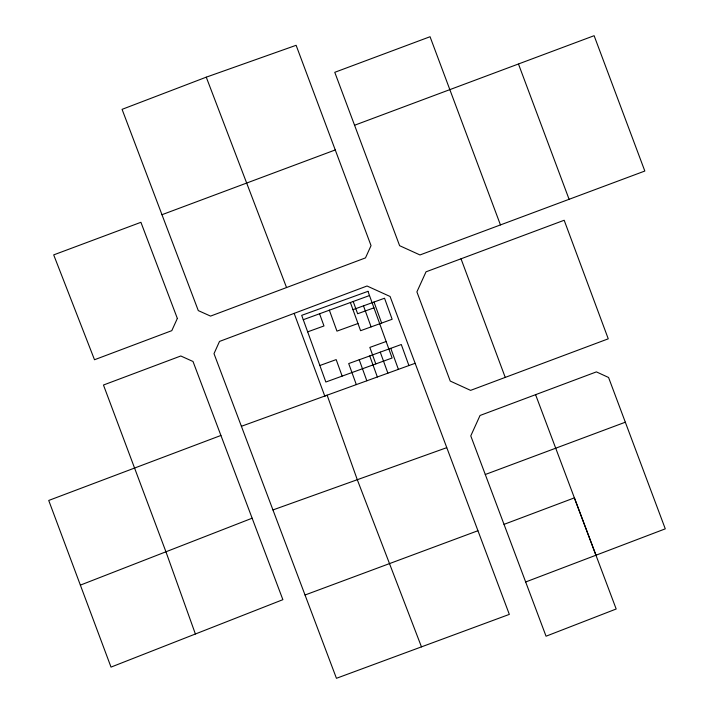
<?xml version="1.0" encoding="UTF-8"?>
<svg xmlns="http://www.w3.org/2000/svg" width="714" height="714" viewBox="0 0 714 714"><rect width="100%" height="100%" fill="white"/><g stroke="black" fill="none" stroke-linecap="round" stroke-linejoin="round"><path stroke-width="1.07" d="M195.386 633.996L165.934 551.779L103.459 385.024L180.794 355.983L193.012 361.489L282.878 599.671L111.018 667.108L48.722 500.452L220.894 435.469M80.361 585.123L252.131 518.212M206.257 77.166L122.076 109.349L198.287 310.599L210.55 316.106L365.488 257.888L371.039 245.625L296.123 45.303L206.257 77.166L286.546 287.555M525.691 581.964L665.278 528.842L608.569 377.483L596.404 371.887L480.04 415.477L470.776 435.888L546.049 636.21L616.182 608.997L574.377 497.872L504.03 524.362M354.555 125.253L594.119 35.7L644.822 171.039L419.984 254.952L399.617 245.687L334.768 72.31L430.051 36.726L500.452 224.919M335.285 149.94L161.998 214.7M294.15 313.375L219.501 341.435L214.004 353.653L336.446 678.3L509.332 614.388L390.076 296.48L367.041 286.002L294.15 313.375L324.763 396.038L415.075 363.319M303.272 319.711L369.495 295.551M461.021 258.798L426.026 271.82L416.896 291.874L450.231 381.062L470.597 390.371L608.257 338.82L564.176 220.26L461.021 258.798L505.235 377.394M485.279 474.507L625.357 422.197M305.03 595.012L477.871 530.743M241.386 426.294L327.137 395.19L357.303 479.728L421.474 646.884M352.975 309.662L384.534 298.229L392.147 319.265L360.588 330.698L350.369 302.477M307.672 331.858L323.977 325.95L319.524 313.651M373.949 307.841L357.643 313.749L353.189 301.46M357.991 323.513L336.954 331.135L329.332 310.099M319.863 365.514L336.169 359.606L342.149 376.108M386.14 341.506L369.834 347.415L375.814 363.917M446.678 447.687L272.944 509.939M595.949 555.197L535.58 394.672M518.525 64.162L569.103 199.322M408.917 365.559L401.295 344.514L348.7 363.569L356.322 384.605M374.011 302.04L381.633 323.076M390.772 348.325L398.394 369.37M363.488 305.851L371.11 326.887M380.259 352.136L387.88 373.172M369.736 355.947L377.358 376.983M359.213 359.758L366.835 380.794M177.349 318.435L171.797 330.653L94.507 359.74L53.693 254.889L140.917 222.304L177.349 318.435M367.969 291.339L301.692 315.347L325.843 382.017L392.12 358.009L367.969 291.339"/></g></svg>
